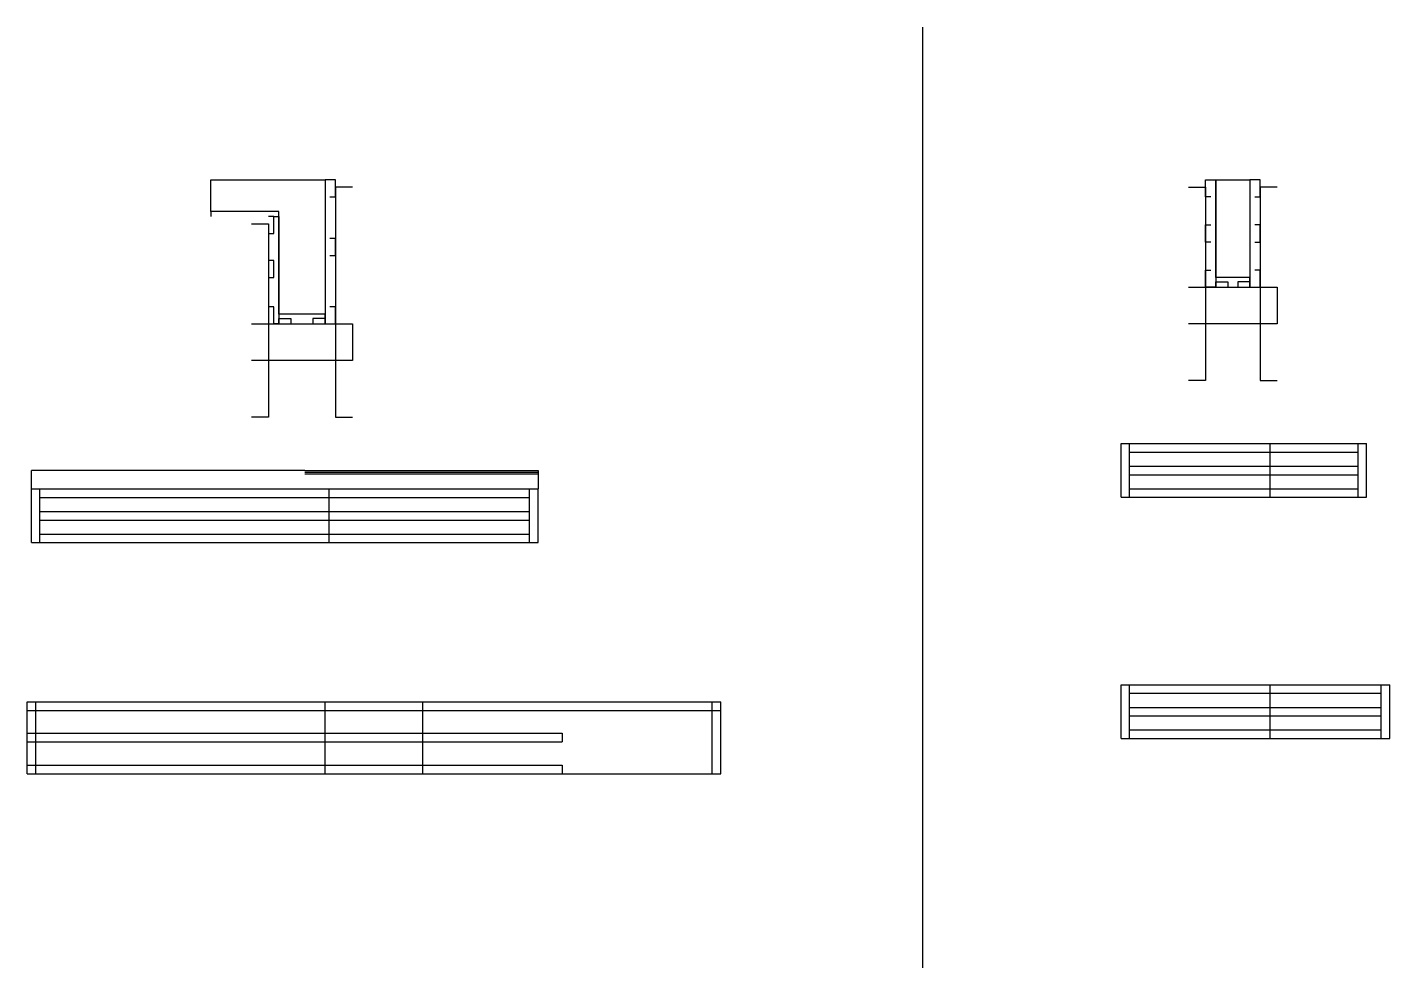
# Model space of a CAD drawing. Header units: metres. Extents: x 4602 to 5718, y 567 to 1338.
import ezdxf

# ---------------------------------------------------------------- set-up
doc = ezdxf.new("R2010")
doc.units = ezdxf.units.M
for name, color, linetype in [('CONCRETO', 7, 'Continuous'), ('COTA', 7, 'Continuous'), ('Madeira', 7, 'Continuous'), ('Painéis', 7, 'Continuous'), ('SARR_2.2x7', 7, 'Continuous'), ('SARR_3.5x7', 7, 'Continuous'), ('SARR_EDITAR', 7, 'Continuous')]:
    doc.layers.add(name, color=color, linetype=linetype)

msp = doc.modelspace()

# ---------------------------------------------------------------- linework, layer by layer
at = {"layer": 'CONCRETO', "color": 7, "lineweight": 25}
for points in [[(4752.2, 1186.6), (4752.2, 1212.6), (4807.8, 1212.6), (4807.8, 1212.6), (4845.8, 1212.6), (4845.8, 1102.6), (4807.8, 1102.6), (4807.8, 1186.6)], [(5575.2, 1212.6), (5575.2, 1212.6), (5603.2, 1212.6), (5603.2, 1184.6), (5603.2, 1184.6), (5603.2, 1132.6), (5575.2, 1132.6), (5575.2, 1212.6)]]:
    msp.add_lwpolyline(points, dxfattribs=at)
at = {"layer": 'COTA', "color": 7, "lineweight": 25}
for p, q in [((5335.1, 1337.6), (5335.1, 566.9)), ((4605.2, 959.3), (4605.2, 974.3)), ((4829.2, 974.3), (4605.2, 974.3)), ((5020.2, 971.3), (5020.2, 959.3))]:
    msp.add_line(p, q, dxfattribs=at)
at = {"layer": 'Madeira', "color": 7, "lineweight": 25}
for points in [[(4849.8, 1198.6), (4854.2, 1198.6), (4854.2, 1212.6), (4849.8, 1212.6)], [(5571.2, 1198.6), (5566.8, 1198.6), (5566.8, 1212.6), (5571.2, 1212.6)], [(5607.2, 1198.6), (5611.6, 1198.6), (5611.6, 1212.6), (5607.2, 1212.6)], [(4799.4, 1168.6), (4803.8, 1168.6), (4803.8, 1182.6), (4799.4, 1182.6)], [(5571.2, 1161.6), (5566.8, 1161.6), (5566.8, 1175.6), (5571.2, 1175.6)], [(5607.2, 1161.6), (5611.6, 1161.6), (5611.6, 1175.6), (5607.2, 1175.6)], [(4849.8, 1150.6), (4854.2, 1150.6), (4854.2, 1164.6), (4849.8, 1164.6)], [(4799.4, 1132.6), (4803.8, 1132.6), (4803.8, 1146.6), (4799.4, 1146.6)], [(5571.2, 1124.6), (5566.8, 1124.6), (5566.8, 1138.6), (5571.2, 1138.6)], [(5607.2, 1124.6), (5611.6, 1124.6), (5611.6, 1138.6), (5607.2, 1138.6)], [(5575.2, 1124.6), (5575.2, 1129), (5585.2, 1129), (5585.2, 1124.6)], [(5603.2, 1124.6), (5603.2, 1129), (5593.2, 1129), (5593.2, 1124.6)], [(4799.4, 1094.6), (4803.8, 1094.6), (4803.8, 1108.6), (4799.4, 1108.6)], [(4849.8, 1094.6), (4854.2, 1094.6), (4854.2, 1108.6), (4849.8, 1108.6)], [(4807.8, 1094.6), (4807.8, 1099), (4817.8, 1099), (4817.8, 1094.6)], [(4845.8, 1094.6), (4845.8, 1099), (4835.8, 1099), (4835.8, 1094.6)]]:
    msp.add_lwpolyline(points, dxfattribs=at)
at = {"layer": 'Painéis', "color": 7, "lineweight": 25}
for p, q in [((5497.7, 996.4), (5698.7, 996.4)), ((5497.7, 952.4), (5497.7, 996.4)), ((5619.7, 952.4), (5619.7, 996.4)), ((5698.7, 952.4), (5698.7, 996.4)), ((4605.2, 959.3), (5020.2, 959.3)), ((4605.2, 915.3), (4605.2, 959.3)), ((4849.2, 915.3), (4849.2, 959.3)), ((5020.2, 915.3), (5020.2, 959.3)), ((5497.7, 952.4), (5698.7, 952.4)), ((4605.2, 915.3), (5020.2, 915.3)), ((5497.7, 798.8), (5717.7, 798.8)), ((5497.7, 754.8), (5497.7, 798.8)), ((5619.7, 754.8), (5619.7, 798.8)), ((5717.7, 754.8), (5717.7, 798.8)), ((4601.9, 784.8), (5169.9, 784.8)), ((4601.9, 725.8), (4601.9, 784.8)), ((4845.9, 725.8), (4845.9, 784.8)), ((4925.9, 725.8), (4925.9, 784.8)), ((5169.9, 725.8), (5169.9, 784.8)), ((5497.7, 754.8), (5717.7, 754.8)), ((4601.9, 725.8), (5169.9, 725.8))]:
    msp.add_line(p, q, dxfattribs=at)
for points in [[(4849.8, 1212.6), (4845.8, 1212.6), (4845.8, 1094.6), (4849.8, 1094.6)], [(5571.2, 1212.6), (5575.2, 1212.6), (5575.2, 1124.6), (5571.2, 1124.6)], [(5607.2, 1212.6), (5603.2, 1212.6), (5603.2, 1124.6), (5607.2, 1124.6)], [(4807.8, 1182.6), (4807.8, 1186.6), (4752.2, 1186.6), (4752.2, 1182.6)], [(4803.8, 1182.6), (4807.8, 1182.6), (4807.8, 1094.6), (4803.8, 1094.6)], [(5603.2, 1129), (5603.2, 1132.6), (5575.2, 1132.6), (5575.2, 1129)], [(4845.8, 1099), (4845.8, 1102.6), (4807.8, 1102.6), (4807.8, 1099)], [(4829.2, 974.3), (5020.2, 974.3), (5020.2, 971.3), (4829.2, 971.3)]]:
    msp.add_lwpolyline(points, dxfattribs=at)
at = {"layer": 'SARR_2.2x7', "color": 7, "lineweight": 25}
for p, q in [((5504.7, 952.4), (5504.7, 996.4)), ((5691.8, 952.4), (5691.8, 996.4)), ((5504.7, 989.4), (5619.7, 989.4)), ((5619.7, 989.4), (5691.8, 989.4)), ((5504.7, 977.9), (5619.7, 977.9)), ((5504.7, 970.9), (5619.7, 970.9)), ((5619.7, 977.9), (5691.8, 977.9)), ((5619.7, 970.9), (5691.8, 970.9)), ((4612.2, 915.3), (4612.2, 959.3)), ((4612.2, 952.3), (4849.2, 952.3)), ((4849.2, 952.3), (5013.3, 952.3)), ((5013.3, 915.3), (5013.3, 959.3)), ((5504.7, 959.4), (5619.7, 959.4)), ((5619.7, 959.4), (5691.8, 959.4)), ((4612.2, 940.8), (4849.2, 940.8)), ((4849.2, 940.8), (5013.3, 940.8)), ((4612.2, 933.8), (4849.2, 933.8)), ((4849.2, 933.8), (5013.3, 933.8)), ((4612.2, 922.3), (4849.2, 922.3)), ((4849.2, 922.3), (5013.3, 922.3)), ((5504.7, 754.8), (5504.7, 798.8)), ((5710.8, 754.8), (5710.8, 798.8)), ((4608.9, 725.8), (4608.9, 784.8)), ((5162.9, 725.8), (5162.9, 784.8)), ((5504.7, 791.8), (5619.7, 791.8)), ((5619.7, 791.8), (5710.8, 791.8)), ((4601.9, 777.8), (4845.9, 777.8)), ((4845.9, 777.8), (4925.9, 777.8)), ((4925.9, 777.8), (5169.9, 777.8)), ((5504.7, 780.3), (5619.7, 780.3)), ((5504.7, 773.3), (5619.7, 773.3)), ((5619.7, 780.3), (5710.8, 780.3)), ((5619.7, 773.3), (5710.8, 773.3)), ((4601.9, 759.1), (4845.9, 759.1)), ((4845.9, 759.1), (4925.9, 759.1)), ((4925.9, 759.1), (5039.9, 759.1)), ((5039.9, 759.1), (5039.9, 752.1)), ((5504.7, 761.8), (5619.7, 761.8)), ((5619.7, 761.8), (5710.8, 761.8)), ((4601.9, 752.1), (4845.9, 752.1)), ((4845.9, 752.1), (4925.9, 752.1)), ((4925.9, 752.1), (5039.9, 752.1)), ((4601.9, 732.8), (4845.9, 732.8)), ((4845.9, 732.8), (4925.9, 732.8)), ((4925.9, 732.8), (5039.9, 732.8)), ((5039.9, 732.8), (5039.9, 725.8))]:
    msp.add_line(p, q, dxfattribs=at)
at = {"layer": 'SARR_3.5x7', "color": 7, "lineweight": 25}
for points in [[(4868.2, 1206.6), (4854.2, 1206.6), (4854.2, 1018.2), (4868.2, 1018.2)], [(5552.8, 1206.6), (5566.8, 1206.6), (5566.8, 1048.2), (5552.8, 1048.2)], [(5625.6, 1206.6), (5611.6, 1206.6), (5611.6, 1048.2), (5625.6, 1048.2)], [(4785.4, 1176.6), (4799.4, 1176.6), (4799.4, 1018.2), (4785.4, 1018.2)], [(5552.8, 1124.6), (5625.6, 1124.6), (5625.6, 1094.6), (5552.8, 1094.6)], [(4785.4, 1094.6), (4868.2, 1094.6), (4868.2, 1064.6), (4785.4, 1064.6)]]:
    msp.add_lwpolyline(points, dxfattribs=at)
at = {"layer": 'SARR_EDITAR', "color": 7, "lineweight": 25}
msp.add_line((5020.2, 972.8), (4829.2, 972.8), dxfattribs=at)

doc.saveas('drawing.dxf')
